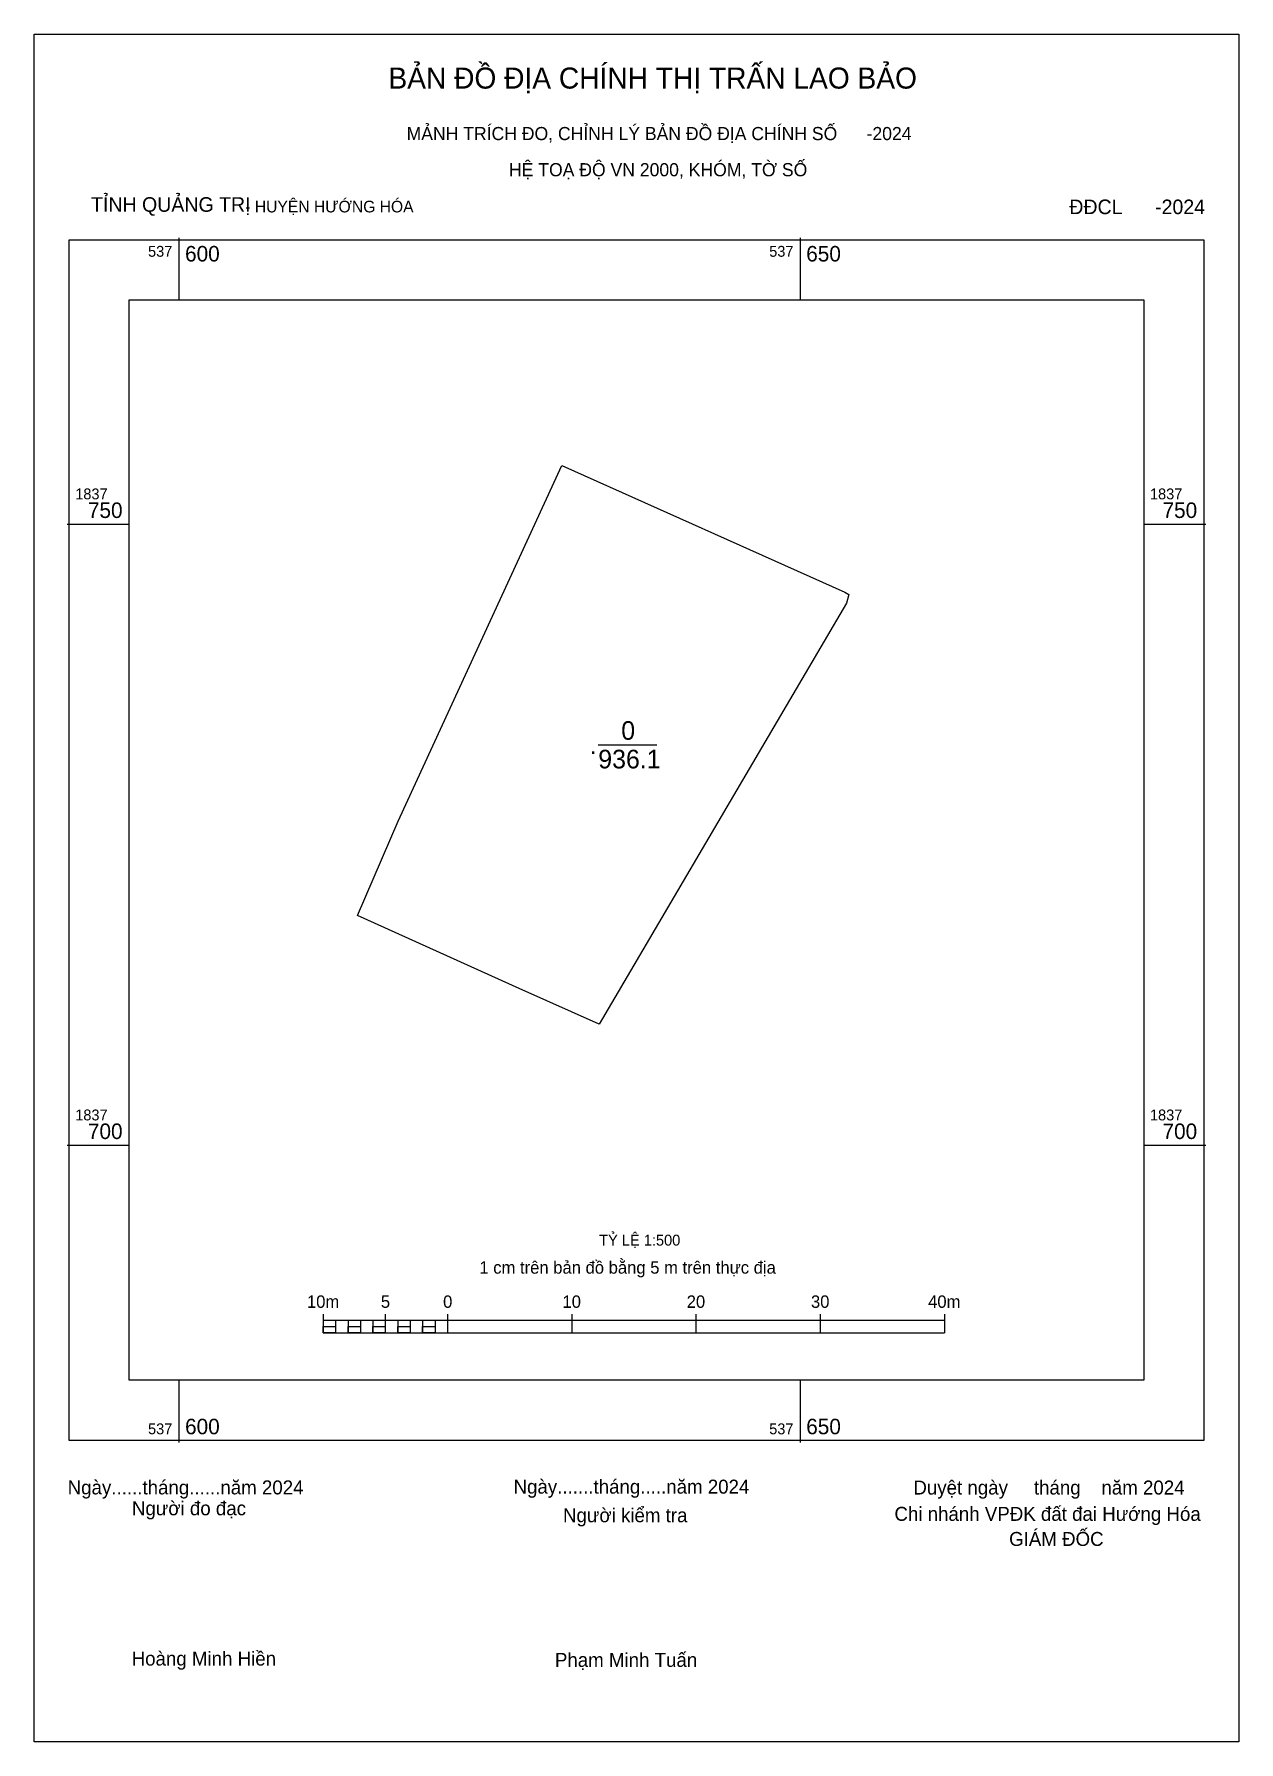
# Model space of a CAD drawing. Extents: x 537588 to 537685, y 1837652 to 1837789.
import ezdxf

# ---------------------------------------------------------------- set-up
doc = ezdxf.new("R2010")
doc.units = 0
for name, color, linetype in [('Level 1', 7, 'Continuous'), ('Level 10', 7, 'Continuous'), ('Level 13', 7, 'Continuous'), ('Level 6', 7, 'Continuous'), ('Level 62', 7, 'Continuous'), ('Level 63', 7, 'Continuous')]:
    doc.layers.add(name, color=color, linetype=linetype)

msp = doc.modelspace()

# ---------------------------------------------------------------- linework, layer by layer
at = {"layer": 'Level 1'}
msp.add_lwpolyline([(537588.35, 1837789.45), (537685.32, 1837789.45), (537685.32, 1837651.97), (537588.35, 1837651.97)], close=True, dxfattribs=at)
at = {"layer": 'Level 10'}
msp.add_line((537633.76, 1837732.24), (537638.48, 1837732.24), dxfattribs=at)
msp.add_lwpolyline([(537653.62, 1837744.52), (537653.92, 1837744.33), (537653.74, 1837743.65), (537652.94, 1837742.27), (537633.82, 1837709.74), (537627.4, 1837712.63), (537614.37, 1837718.49), (537617.65, 1837726.1), (537630.82, 1837754.73)], close=True, dxfattribs=at)
at = {"layer": 'Level 62'}
msp.add_lwpolyline([(537596, 1837768.06), (537677.67, 1837768.06), (537677.67, 1837681.08), (537596, 1837681.08)], close=True, dxfattribs=at)
at = {"layer": 'Level 63'}
for p, q in [((537600, 1837773.06), (537600, 1837768.06)), ((537650, 1837773.06), (537650, 1837768.06)), ((537591, 1837750), (537596, 1837750)), ((537677.67, 1837750), (537682.67, 1837750)), ((537591, 1837700), (537596, 1837700)), ((537677.67, 1837700), (537682.67, 1837700)), ((537611.62, 1837686.41), (537611.62, 1837684.91)), ((537611.62, 1837685.91), (537661.62, 1837685.91)), ((537612.62, 1837685.91), (537612.62, 1837684.91)), ((537613.62, 1837685.91), (537613.62, 1837684.91)), ((537614.62, 1837685.91), (537614.62, 1837684.91)), ((537615.62, 1837685.91), (537615.62, 1837684.91)), ((537616.62, 1837686.41), (537616.62, 1837684.91)), ((537616.62, 1837685.91), (537616.62, 1837684.91)), ((537617.62, 1837685.91), (537617.62, 1837684.91)), ((537618.62, 1837685.91), (537618.62, 1837684.91)), ((537619.62, 1837685.91), (537619.62, 1837684.91)), ((537620.62, 1837685.91), (537620.62, 1837684.91)), ((537621.62, 1837686.41), (537621.62, 1837684.91)), ((537621.62, 1837685.91), (537621.62, 1837684.91)), ((537631.62, 1837686.41), (537631.62, 1837684.91)), ((537641.62, 1837686.41), (537641.62, 1837684.91)), ((537651.62, 1837686.41), (537651.62, 1837684.91)), ((537661.62, 1837686.41), (537661.62, 1837684.91)), ((537611.62, 1837684.91), (537661.62, 1837684.91)), ((537600, 1837681.08), (537600, 1837676.08)), ((537650, 1837681.08), (537650, 1837676.08))]:
    msp.add_line(p, q, dxfattribs=at)
for points in [[(537591.16, 1837772.9), (537682.51, 1837772.9), (537682.51, 1837676.23), (537591.16, 1837676.23)], [(537611.62, 1837685.41), (537612.62, 1837685.41), (537612.62, 1837684.91), (537611.62, 1837684.91)], [(537611.62, 1837685.41), (537612.62, 1837685.41), (537612.62, 1837684.91), (537611.62, 1837684.91)], [(537613.62, 1837685.41), (537614.62, 1837685.41), (537614.62, 1837684.91), (537613.62, 1837684.91)], [(537615.62, 1837685.41), (537616.62, 1837685.41), (537616.62, 1837684.91), (537615.62, 1837684.91)], [(537617.62, 1837685.41), (537618.62, 1837685.41), (537618.62, 1837684.91), (537617.62, 1837684.91)], [(537619.62, 1837685.41), (537620.62, 1837685.41), (537620.62, 1837684.91), (537619.62, 1837684.91)]]:
    msp.add_lwpolyline(points, close=True, dxfattribs=at)

# ---------------------------------------------------------------- texts
at = {"layer": 'Level 1'}
for s, height, p in [('BẢN ĐỒ ĐỊA CHÍNH THỊ TRẤN LAO BẢO', 1.694, (537616.87, 1837785.07)), (' MẢNH TRÍCH ĐO, CHỈNH LÝ BẢN ĐỒ ĐỊA CHÍNH SỐ      -2024', 1.058, (537617.94, 1837780.92)), ('TỈNH QUẢNG TRỊ', 1.176, (537592.93, 1837775.15)), (' - HUYỆN HƯỚNG HÓA', 0.9405, (537605, 1837775.1)), (' ĐĐCL      -2024', 1.176, (537671.24, 1837774.96)), ('Ngày......tháng......năm 2024', 1.125, (537591.05, 1837671.89)), ('Ngày.......tháng.....năm 2024', 1.125, (537626.94, 1837671.95)), ('  Duyệt ngày     tháng    năm 2024', 1.125, (537658.29, 1837671.88)), ('Người đo đạc', 1.125, (537596.22, 1837670.21)), ('Người kiểm tra', 1.125, (537630.92, 1837669.65)), ('Chi nhánh VPĐK đất đai Hướng Hóa', 1.125, (537657.6, 1837669.76)), ('GIÁM ĐỐC', 1.125, (537666.83, 1837667.74)), ('Hoàng Minh Hiền', 1.125, (537596.2, 1837658.11)), ('Phạm Minh Tuấn', 1.125, (537630.27, 1837658))]:
    msp.add_text(s, height=height, dxfattribs=at).set_placement(p)
at = {"layer": 'Level 13'}
for s, p in [('0', (537635.61, 1837732.64)), ('.', (537633.06, 1837731.49)), ('936.1', (537633.76, 1837730.34))]:
    msp.add_text(s, height=1.5, dxfattribs=at).set_placement(p)
at = {"layer": 'Level 6'}
for s, height, p in [(' HỆ TOẠ ĐỘ VN 2000, KHÓM, TỜ SỐ', 1.058, (537626.18, 1837778.01)), ('TỶ LỆ 1:500', 0.879, (537633.83, 1837691.92))]:
    msp.add_text(s, height=height, dxfattribs=at).set_placement(p)
at = {"layer": 'Level 63'}
for s, height, p in [('537', 0.875, (537597.52, 1837771.53)), ('600', 1.25, (537600.5, 1837771.15)), ('537', 0.875, (537647.52, 1837771.53)), ('650', 1.25, (537650.5, 1837771.15)), ('1837', 0.875, (537591.66, 1837752)), ('1837', 0.875, (537678.17, 1837752)), ('750', 1.25, (537592.68, 1837750.5)), ('750', 1.25, (537679.18, 1837750.5)), ('1837', 0.875, (537591.66, 1837702)), ('1837', 0.875, (537678.17, 1837702)), ('700', 1.25, (537592.68, 1837700.5)), ('700', 1.25, (537679.18, 1837700.5)), ('1 cm trên bản đồ bằng 5 m trên thực địa', 1, (537624.19, 1837689.66)), ('10m', 1, (537610.31, 1837686.91)), ('5', 1, (537616.26, 1837686.91)), ('0', 1, (537621.27, 1837686.91)), ('10', 1, (537630.88, 1837686.91)), ('20', 1, (537640.88, 1837686.91)), ('30', 1, (537650.88, 1837686.91)), ('40m', 1, (537660.31, 1837686.91)), ('537', 0.875, (537597.52, 1837676.73)), ('600', 1.25, (537600.5, 1837676.73)), ('537', 0.875, (537647.52, 1837676.73)), ('650', 1.25, (537650.5, 1837676.73))]:
    msp.add_text(s, height=height, dxfattribs=at).set_placement(p)

doc.saveas('drawing.dxf')
